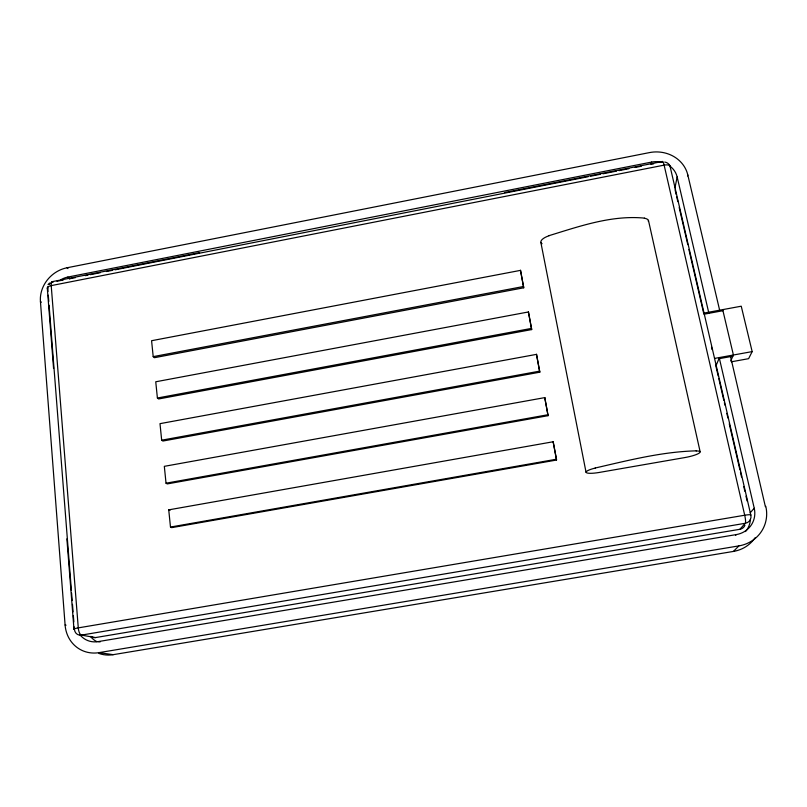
<?xml version="1.0" encoding="UTF-8"?>
<svg xmlns="http://www.w3.org/2000/svg" width="807" height="807" viewBox="0 0 807 807"><rect width="100%" height="100%" fill="white"/><g stroke="black" fill="none" stroke-linecap="round" stroke-linejoin="round"><path stroke-width="1.21" d="M651.289 164.335L651.632 162.076A21.628 19.58 -3 0 1 661.801 162.288M674.955 187.91L677.164 176.995A21.628 19.58 -3 0 0 669.628 165.879M687.564 175.946L687.796 174.917A32.441 29.375 -3 0 0 649.474 152.594L67.021 267.773A30.595 27.176 -42.2 0 0 40.431 301.455L65.095 625.001A33.692 30.767 -62.6 0 0 99.029 652.641L113.212 654.669L733.432 551.423A34.54 32.623 25.3 0 0 755.039 537.805M716.586 364.35L718.956 358.712L732.857 356.2M730.668 361.001L733.402 355.009L722.689 309.636M704.158 313.055L741.24 306.206L752.164 351.61L748.614 358.671L731.445 361.778M750.187 512.808L754.242 508.228L719.33 358.167M74.244 626.938L74.446 629.45A6.94 6.315 -63 0 0 81.406 635.109L95.539 637.57L739.868 529.291L745.315 523.279A7.374 6.93 25.3 0 0 750.843 515.159L670.153 166.706A6.668 6.012 -2.9 0 0 664.766 162.056M48.027 284.659L49.499 283.035M735.57 535.404L736.317 534.587A23.786 22.435 24.6 0 0 754.232 508.228M765.389 506.705L730.456 356.149M733.432 551.423L738.889 545.895A35.679 33.642 24.6 0 0 765.782 506.271M548.982 235.664C579.809 226.212 611.827 214.924 644.551 218.132M595.183 468.02C628.471 460.363 662.022 451.708 696.35 450.841M60.828 279.777A20.397 18.117 -42.2 0 1 67.798 277.073L651.632 162.076M52.082 281.683L199.581 252.621M504.536 192.58L662.547 161.481M56.984 281.25L63.168 280.039M69.341 278.818L75.515 277.608M85.401 275.661L87.872 275.177M90.344 274.683L100.219 272.736M106.403 271.525L112.576 270.305M115.048 269.82L588.152 176.703M590.623 176.219L600.509 174.272M602.98 173.787L616.568 171.114M619.04 170.63L628.915 168.683M635.099 167.463L641.272 166.252M651.158 164.305L653.63 163.821M520.515 270.365L151.585 340.715L153.199 356.633L154.409 357.703L523.723 287.796L520.515 270.365L523.723 287.796M153.199 356.633L523.592 286.485M528.434 311.956L155.751 381.782L157.395 398.012L158.606 398.971L531.682 329.579L528.434 311.956L531.682 329.579M157.395 398.012L531.571 328.388M704.41 314.135L722.941 310.705M536.514 354.364L159.998 423.655L161.672 440.198L162.883 441.036L539.792 372.198L536.514 354.364L539.792 372.198M161.672 440.198L539.712 371.129M714.659 358.399L752.164 351.61M544.755 397.619L164.325 466.335L166.03 483.201L167.241 483.918L548.074 415.676L544.755 397.619L548.074 415.676M166.03 483.201L548.014 414.727M168.734 509.853L553.158 441.762L556.487 459.223L556.517 460.04L171.689 527.647L170.479 527.052L168.734 509.853L169.944 510.488M170.479 527.052L556.487 459.223M79.812 634.615A22.465 20.508 -62.6 0 0 98.111 641.615L736.317 534.587M99.029 652.631L738.889 545.895M98.111 641.605L100.088 641.938M65.095 625.001L66.063 625.183M40.431 301.465L41.369 302.211M67.798 277.073L69.735 278.798M67.021 267.773L67.919 268.58M687.796 174.917L719.602 310.029M677.164 176.995L708.879 313.257M675.086 189.796L676.185 194.527M676.73 196.888L677.819 201.609M679.191 207.51L683.6 226.575M683.882 227.776L687.776 244.622M688.896 249.464L692.547 265.241M692.83 266.461L701.394 303.462M701.666 304.622L703.845 314.024M711.512 347.141L712.067 349.542M715.668 365.097L718.18 375.971M718.744 378.392L723.808 400.282M724.373 402.713L724.938 405.154M726.835 413.355L727.914 418.006M729.256 423.826L739.898 469.795M740.453 472.196L741.562 476.977M743.782 486.56L744.891 491.352M746.011 496.184L747.131 501.026M648.445 220.321L700.143 451.759M540.851 242.393L586.064 472.367M556.517 460.04L553.158 441.762M48.057 286.697A6.274 5.548 -42.2 0 0 47.805 288.906L48.006 291.418M48.299 295.191L48.793 301.475M49.086 305.238L71.399 590.492M71.591 593.004L72.176 600.549M72.479 604.322L73.064 611.857M73.356 615.63L73.851 621.915M47.29 288.049L53.575 368.486M66.88 538.864L73.982 629.289M113.212 654.679A32.663 29.92 -63.1 0 1 98.878 653.418M96.971 641.706A21.96 20.094 -63 0 1 90.535 636.491M750.449 519.284A23.232 21.93 25.1 0 1 745.517 531.561M95.539 637.57A6.738 6.143 -63.4 0 1 90.969 636.39M744.952 525.276A7.142 6.728 25.9 0 1 739.868 529.291M49.227 284.488A6.274 5.548 -42.2 0 1 53.282 281.976A6.295 2.149 76.5 0 0 51.214 285.617A6.456 2.401 -2.6 0 0 47.805 288.906M74.446 629.45A6.97 0.847 -6.9 0 1 78.279 627.876L744.71 515.229A7.313 0.938 -10.8 0 1 750.843 515.159M670.153 166.706A6.738 2.643 -15.2 0 0 664.121 165.142L51.214 285.617L78.279 627.876A6.789 2.512 83 0 0 81.406 635.109L745.315 523.279A7.152 1.2 78.3 0 0 744.71 515.229L664.121 165.142A6.597 1.019 81 0 0 662.325 161.884M644.359 218.243A13.437 4.842 -13.8 0 1 648.364 221.501M542.062 243.724A13.134 4.822 -12.4 0 1 549.073 235.745M696.138 450.921A14.173 2.592 -11.3 0 1 698.801 453.363A14.173 2.592 -11.3 0 1 685.274 457.488L599.016 472.488A13.86 2.582 -10.5 0 1 586.255 472.519A13.86 2.582 -10.5 0 1 595.263 468.06"/></g></svg>
